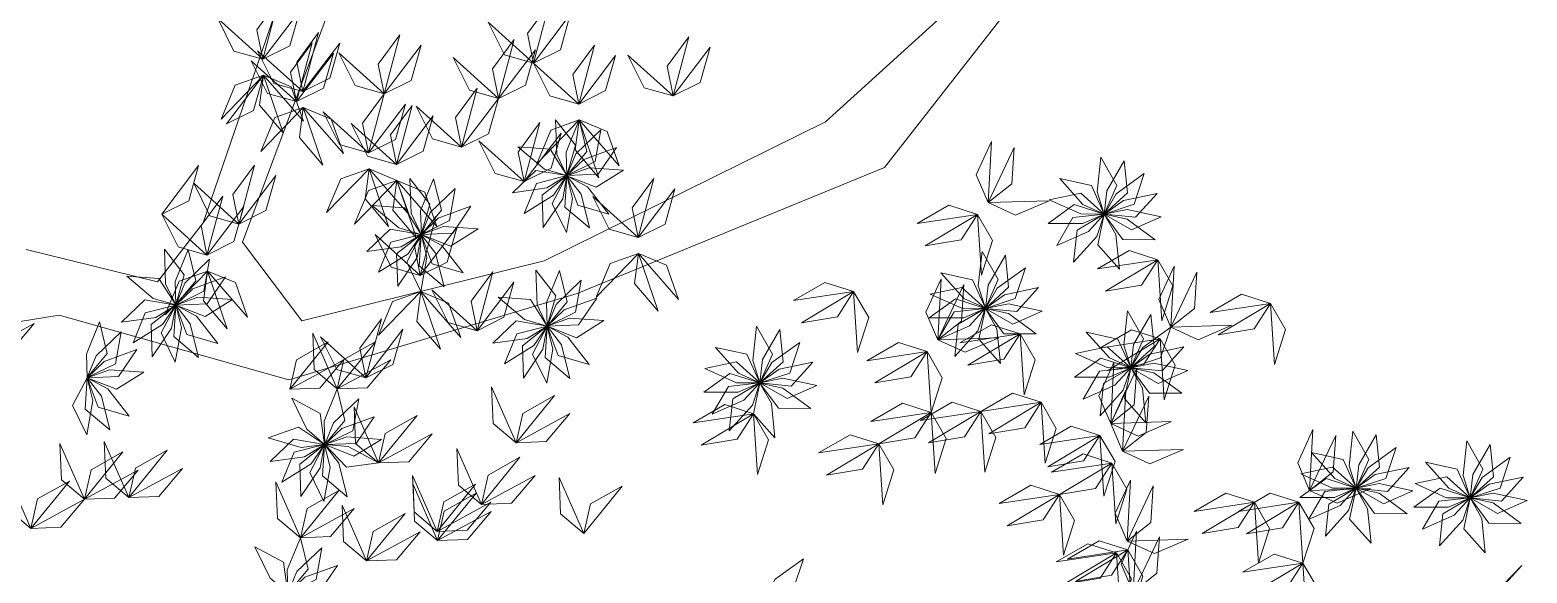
# Model space of a CAD drawing. Header units: inches. Extents: x -422522 to 22891, y -2973 to 414515.
# Drawn here: x 12233.2 to 12380.5, y 11601.2 to 11654.6 of the extents above; entities that cross this region are included whole.
import ezdxf

# ---------------------------------------------------------------- set-up
doc = ezdxf.new("R2010")
doc.units = ezdxf.units.IN
doc.header["$MEASUREMENT"] = 0
doc.layers.add('ARREDAMENTO', color=8, linetype='Continuous', lineweight=13)

msp = doc.modelspace()

# ---------------------------------------------------------------- linework, layer by layer
at = {"layer": 'ARREDAMENTO', "linetype": 'Continuous', "lineweight": 0}
for points in [[(12211.62487, 11622.58114), (12236.11125, 11626.54376), (12258.70274, 11620.18256), (12287.04048, 11628.67343), (12317.29774, 11641.04038), (12343.60512, 11674.67004), (12311.47759, 11645.53154), (12283.80433, 11631.88494), (12259.9701, 11625.99048), (12254.13764, 11633.70552), (12268.81703, 11673.09364), (12282.25369, 11700.22611), (12289.27962, 11717.66222), (12269.40761, 11687.28116), (12261.10199, 11667.261), (12250.26164, 11635.625), (12245.77044, 11629.80472), (12232.86278, 11632.97914)], [(12375.26582, 11488.44887), (12335.20157, 11511.50744), (12320.32512, 11523.70129), (12328.64305, 11540.49757), (12340.82466, 11558.59825), (12359.45394, 11576.72365), (12372.92755, 11594.18449), (12379.99043, 11601.94899), (12356.86995, 11578.00331), (12334.37699, 11558.57352), (12318.34402, 11535.94459), (12313.21297, 11528.83228), (12288.06212, 11530.02539), (12269.98647, 11535.75912), (12244.17114, 11542.10795), (12208.70894, 11541.97195)]]:
    msp.add_lwpolyline(points, dxfattribs=at)
at = {"layer": 'ARREDAMENTO', "lineweight": 0}
for points in [[(12256.1418, 11651.69272), (12255.55686, 11654.59888), (12257.68426, 11657.48887), (12256.1418, 11651.69272)], [(12256.1418, 11651.69272), (12258.79561, 11653.01377), (12259.7726, 11656.46679), (12256.1418, 11651.69272)], [(12282.75189, 11651.31365), (12282.16696, 11654.21981), (12284.29436, 11657.1098), (12282.75189, 11651.31365)], [(12282.75189, 11651.31365), (12285.40571, 11652.6347), (12286.3827, 11656.08773), (12282.75189, 11651.31365)], [(12256.1418, 11651.69272), (12253.28924, 11652.49946), (12251.68969, 11655.71184), (12256.1418, 11651.69272)], [(12282.75189, 11651.31365), (12279.89934, 11652.1204), (12278.29979, 11655.33277), (12282.75189, 11651.31365)], [(12259.45035, 11647.52624), (12258.86541, 11650.4324), (12260.99282, 11653.32239), (12259.45035, 11647.52624)], [(12260.06117, 11648.51492), (12259.47623, 11651.42107), (12261.60363, 11654.31107), (12260.06117, 11648.51492)], [(12260.06117, 11648.51492), (12262.71498, 11649.83597), (12263.69198, 11653.28899), (12260.06117, 11648.51492)], [(12268.0744, 11648.29103), (12267.48946, 11651.19719), (12269.61686, 11654.08718), (12268.0744, 11648.29103)], [(12268.0744, 11648.29103), (12270.72821, 11649.61208), (12271.70521, 11653.06511), (12268.0744, 11648.29103)], [(12279.31444, 11647.83242), (12278.7295, 11650.73857), (12280.8569, 11653.62857), (12279.31444, 11647.83242)], [(12287.204, 11647.29454), (12286.61906, 11650.20069), (12288.74646, 11653.09069), (12287.204, 11647.29454)], [(12296.50039, 11648.09255), (12295.91545, 11650.99871), (12298.04285, 11653.8887), (12296.50039, 11648.09255)], [(12259.45035, 11647.52624), (12256.5978, 11648.33299), (12254.99825, 11651.54536), (12259.45035, 11647.52624)], [(12260.06117, 11648.51492), (12257.20861, 11649.32166), (12255.60906, 11652.53403), (12260.06117, 11648.51492)], [(12259.45035, 11647.52624), (12262.10417, 11648.84729), (12263.08116, 11652.30032), (12259.45035, 11647.52624)], [(12268.0744, 11648.29103), (12265.22184, 11649.09778), (12263.62229, 11652.31015), (12268.0744, 11648.29103)], [(12279.31444, 11647.83242), (12276.46188, 11648.63916), (12274.86233, 11651.85153), (12279.31444, 11647.83242)], [(12279.31444, 11647.83242), (12281.96825, 11649.15347), (12282.94525, 11652.60649), (12279.31444, 11647.83242)], [(12287.204, 11647.29454), (12289.85781, 11648.61559), (12290.83481, 11652.06861), (12287.204, 11647.29454)], [(12296.50039, 11648.09255), (12293.64783, 11648.8993), (12292.04828, 11652.11167), (12296.50039, 11648.09255)], [(12296.50039, 11648.09255), (12299.1542, 11649.4136), (12300.1312, 11652.86662), (12296.50039, 11648.09255)], [(12256.19416, 11650.12573), (12253.40182, 11649.13036), (12252.02029, 11645.81837), (12256.19416, 11650.12573)], [(12252.56335, 11645.35166), (12255.21716, 11646.67271), (12256.19416, 11650.12573), (12252.56335, 11645.35166)], [(12256.19416, 11650.12573), (12255.80453, 11647.18701), (12258.12011, 11644.44548), (12256.19416, 11650.12573)], [(12256.19416, 11650.12573), (12258.93024, 11648.98479), (12260.13557, 11645.60469), (12256.19416, 11650.12573)], [(12287.204, 11647.29454), (12284.35144, 11648.10128), (12282.75189, 11651.31365), (12287.204, 11647.29454)], [(12275.68363, 11643.05834), (12275.09869, 11645.9645), (12277.22609, 11648.85449), (12275.68363, 11643.05834)], [(12266.53193, 11642.49488), (12265.947, 11645.40104), (12268.0744, 11648.29103), (12266.53193, 11642.49488)], [(12266.53193, 11642.49488), (12269.18575, 11643.81593), (12270.16274, 11647.26896), (12266.53193, 11642.49488)], [(12269.26802, 11641.35394), (12268.68308, 11644.2601), (12270.81048, 11647.15009), (12269.26802, 11641.35394)], [(12275.68363, 11643.05834), (12278.33744, 11644.37939), (12279.31444, 11647.83242), (12275.68363, 11643.05834)], [(12260.11353, 11646.94793), (12257.32119, 11645.95255), (12255.93966, 11642.64057), (12260.11353, 11646.94793)], [(12260.11353, 11646.94793), (12259.7239, 11644.0092), (12262.03949, 11641.26768), (12260.11353, 11646.94793)], [(12260.11353, 11646.94793), (12262.84961, 11645.80699), (12264.05494, 11642.42689), (12260.11353, 11646.94793)], [(12266.53193, 11642.49488), (12263.67938, 11643.30163), (12262.07983, 11646.514), (12266.53193, 11642.49488)], [(12269.26802, 11641.35394), (12271.92183, 11642.67499), (12272.89883, 11646.12801), (12269.26802, 11641.35394)], [(12275.68363, 11643.05834), (12272.83107, 11643.86509), (12271.23152, 11647.07746), (12275.68363, 11643.05834)], [(12287.25636, 11645.72755), (12284.46403, 11644.73218), (12283.08249, 11641.42019), (12287.25636, 11645.72755)], [(12284.92579, 11645.74652), (12285.04492, 11642.34017), (12286.04886, 11640.26345), (12286.87855, 11643.23424), (12284.92579, 11645.74652)], [(12287.25636, 11645.72755), (12285.9797, 11642.56724), (12286.05217, 11640.26172), (12288.01845, 11642.63821), (12287.25636, 11645.72755)], [(12287.25636, 11645.72755), (12286.86673, 11642.78883), (12289.18232, 11640.0473), (12287.25636, 11645.72755)], [(12287.25636, 11645.72755), (12289.99245, 11644.58661), (12291.19777, 11641.20651), (12287.25636, 11645.72755)], [(12269.26802, 11641.35394), (12266.41546, 11642.16068), (12264.81591, 11645.37306), (12269.26802, 11641.35394)], [(12281.84916, 11639.66858), (12281.26422, 11642.57474), (12283.39162, 11645.46473), (12281.84916, 11639.66858)], [(12281.84916, 11639.66858), (12284.50297, 11640.98963), (12285.47997, 11644.44266), (12281.84916, 11639.66858)], [(12289.37772, 11644.76229), (12286.92602, 11642.39447), (12286.05449, 11640.2588), (12288.81738, 11641.63007), (12289.37772, 11644.76229)], [(12281.84916, 11639.66858), (12278.9966, 11640.47533), (12277.39705, 11643.6877), (12281.84916, 11639.66858)], [(12281.21545, 11643.09667), (12283.82657, 11640.90591), (12286.04164, 11640.26239), (12284.38908, 11642.86681), (12281.21545, 11643.09667)], [(12290.92308, 11643.01765), (12287.72026, 11641.85173), (12286.05542, 11640.25518), (12289.13719, 11640.38413), (12290.92308, 11643.01765)], [(12327.48454, 11637.6055), (12326.31622, 11640.33), (12327.80594, 11643.59476), (12327.48454, 11637.6055)], [(12327.48454, 11637.6055), (12329.81115, 11639.44256), (12330.05946, 11643.02254), (12327.48454, 11637.6055)], [(12246.1881, 11636.46297), (12248.84192, 11637.78402), (12249.81891, 11641.23704), (12246.1881, 11636.46297)], [(12253.78252, 11635.49141), (12253.19758, 11638.39757), (12255.32498, 11641.28756), (12253.78252, 11635.49141)], [(12338.57902, 11642.06434), (12338.21385, 11638.67552), (12338.91311, 11636.47742), (12340.15573, 11639.30051), (12338.57902, 11642.06434)], [(12340.88334, 11641.71503), (12339.17138, 11638.76772), (12338.91614, 11636.47524), (12341.19959, 11638.54884), (12340.88334, 11641.71503)], [(12253.78252, 11635.49141), (12256.43634, 11636.81247), (12257.41333, 11640.26549), (12253.78252, 11635.49141)], [(12266.5843, 11640.9279), (12263.79196, 11639.93252), (12262.41042, 11636.62054), (12266.5843, 11640.9279)], [(12269.32038, 11639.78695), (12266.52804, 11638.79158), (12265.14651, 11635.47959), (12269.32038, 11639.78695)], [(12266.5843, 11640.9279), (12266.19467, 11637.98917), (12268.51025, 11635.24764), (12266.5843, 11640.9279)], [(12266.5843, 11640.9279), (12269.32038, 11639.78695), (12270.52571, 11636.40685), (12266.5843, 11640.9279)], [(12269.32038, 11639.78695), (12268.93075, 11636.84823), (12271.24634, 11634.1067), (12269.32038, 11639.78695)], [(12269.32038, 11639.78695), (12272.05646, 11638.64601), (12273.26179, 11635.26591), (12269.32038, 11639.78695)], [(12270.60158, 11639.96913), (12270.72071, 11636.56277), (12271.72465, 11634.48606), (12272.55433, 11637.45685), (12270.60158, 11639.96913)], [(12272.93215, 11639.95015), (12271.65549, 11636.78984), (12271.72796, 11634.48433), (12273.69424, 11636.86082), (12272.93215, 11639.95015)], [(12280.70196, 11638.56625), (12284.0772, 11639.04079), (12286.0376, 11640.25631), (12282.99636, 11640.77091), (12280.70196, 11638.56625)], [(12281.85081, 11636.53844), (12284.74124, 11638.34478), (12286.03776, 11640.25258), (12283.05014, 11639.48571), (12281.85081, 11636.53844)], [(12283.72513, 11635.15321), (12285.63095, 11637.97903), (12286.03942, 11640.24923), (12283.622, 11638.33349), (12283.72513, 11635.15321)], [(12286.00082, 11634.6501), (12286.59252, 11638.00679), (12286.04229, 11640.24686), (12284.61308, 11637.51348), (12286.00082, 11634.6501)], [(12288.28441, 11635.1161), (12287.45966, 11638.42325), (12286.04589, 11640.24585), (12285.852, 11637.16748), (12288.28441, 11635.1161)], [(12290.18103, 11636.47062), (12288.08244, 11639.1564), (12286.04958, 11640.2464), (12287.12454, 11637.3553), (12290.18103, 11636.47062)], [(12291.62522, 11640.79528), (12288.22507, 11641.03287), (12286.05479, 11640.2515), (12288.92258, 11639.11584), (12291.62522, 11640.79528)], [(12293.04537, 11634.17283), (12292.46043, 11637.07899), (12294.58783, 11639.96898), (12293.04537, 11634.17283)], [(12334.53037, 11639.96749), (12336.8044, 11637.42855), (12338.90581, 11636.47739), (12337.63932, 11639.28985), (12334.53037, 11639.96749)], [(12342.84636, 11640.45867), (12340.08363, 11638.46249), (12338.91802, 11636.47201), (12341.84746, 11637.43758), (12342.84636, 11640.45867)], [(12253.78252, 11635.49141), (12250.92997, 11636.29816), (12249.33041, 11639.51053), (12253.78252, 11635.49141)], [(12275.05351, 11638.9849), (12272.60181, 11636.61707), (12271.73028, 11634.4814), (12274.49317, 11635.85268), (12275.05351, 11638.9849)], [(12293.04537, 11634.17283), (12295.69918, 11635.49388), (12296.67618, 11638.9469), (12293.04537, 11634.17283)], [(12333.48608, 11637.88389), (12336.59619, 11636.48939), (12338.9028, 11636.47518), (12336.60187, 11638.52937), (12333.48608, 11637.88389)], [(12344.12867, 11638.5125), (12340.79287, 11637.81259), (12338.91843, 11636.4683), (12341.98734, 11636.15888), (12344.12867, 11638.5125)], [(12250.64021, 11632.44385), (12250.05527, 11635.35001), (12252.18267, 11638.24), (12250.64021, 11632.44385)], [(12250.64021, 11632.44385), (12253.29402, 11633.7649), (12254.27102, 11637.21793), (12250.64021, 11632.44385)], [(12266.89123, 11637.31928), (12269.50236, 11635.12851), (12271.71743, 11634.48499), (12270.06487, 11637.08941), (12266.89123, 11637.31928)], [(12276.59887, 11637.24025), (12273.39605, 11636.07433), (12271.7312, 11634.47779), (12274.81298, 11634.60674), (12276.59887, 11637.24025)], [(12293.04537, 11634.17283), (12290.19281, 11634.97958), (12288.59326, 11638.19195), (12293.04537, 11634.17283)], [(12326.43058, 11636.44474), (12323.6063, 11637.34552), (12320.50002, 11635.5486), (12326.43058, 11636.44474)], [(12327.48454, 11637.6055), (12330.18134, 11636.37457), (12333.47963, 11637.78849), (12327.48454, 11637.6055)], [(12333.37955, 11635.55569), (12336.78798, 11635.54674), (12338.90095, 11636.47194), (12335.96343, 11637.41266), (12333.37955, 11635.55569)], [(12344.50853, 11636.21302), (12341.17645, 11636.93042), (12338.91729, 11636.46475), (12341.59503, 11634.93384), (12344.50853, 11636.21302)], [(12250.64021, 11632.44385), (12247.78765, 11633.2506), (12246.1881, 11636.46297), (12250.64021, 11632.44385)], [(12271.62425, 11630.4397), (12271.03931, 11633.34585), (12273.16671, 11636.23585), (12271.62425, 11630.4397)], [(12326.43058, 11636.44474), (12324.82588, 11633.95218), (12321.2864, 11633.36058), (12326.43058, 11636.44474)], [(12326.43058, 11636.44474), (12327.91526, 11633.87888), (12326.82522, 11630.45986), (12326.43058, 11636.44474)], [(12334.2292, 11633.38543), (12337.34659, 11634.76359), (12338.90058, 11636.46823), (12335.83439, 11636.13282), (12334.2292, 11633.38543)], [(12335.88812, 11631.74839), (12338.17545, 11634.27536), (12338.90174, 11636.46468), (12336.23707, 11634.91115), (12335.88812, 11631.74839)], [(12340.39605, 11631.06504), (12340.04866, 11634.45573), (12338.90767, 11636.46042), (12338.27916, 11633.44066), (12340.39605, 11631.06504)], [(12343.92027, 11633.95783), (12341.16805, 11635.96849), (12338.9148, 11636.46196), (12340.73836, 11633.97428), (12343.92027, 11633.95783)], [(12266.37775, 11632.78886), (12269.75299, 11633.2634), (12271.71339, 11634.47891), (12268.67215, 11634.99351), (12266.37775, 11632.78886)], [(12271.62425, 11630.4397), (12268.77169, 11631.24644), (12267.17214, 11634.45881), (12271.62425, 11630.4397)], [(12267.5266, 11630.76104), (12270.41702, 11632.56739), (12271.71354, 11634.47518), (12268.72592, 11633.70831), (12267.5266, 11630.76104)], [(12269.40092, 11629.37582), (12271.30674, 11632.20164), (12271.7152, 11634.47184), (12269.29779, 11632.55609), (12269.40092, 11629.37582)], [(12271.67661, 11628.87271), (12272.2683, 11632.22939), (12271.71808, 11634.46946), (12270.28886, 11631.73609), (12271.67661, 11628.87271)], [(12273.96019, 11629.3387), (12273.13545, 11632.64585), (12271.72167, 11634.46846), (12271.52778, 11631.39008), (12273.96019, 11629.3387)], [(12271.62425, 11630.4397), (12274.27806, 11631.76075), (12275.25506, 11635.21377), (12271.62425, 11630.4397)], [(12275.85681, 11630.69323), (12273.75823, 11633.379), (12271.72536, 11634.469), (12272.80032, 11631.57791), (12275.85681, 11630.69323)], [(12277.30101, 11635.01789), (12273.90086, 11635.25547), (12271.73058, 11634.47411), (12274.59837, 11633.33844), (12277.30101, 11635.01789)], [(12246.44898, 11633.02566), (12246.56811, 11629.61931), (12247.57205, 11627.54259), (12248.40173, 11630.51339), (12246.44898, 11633.02566)], [(12248.77954, 11633.00669), (12247.50289, 11629.84638), (12247.57535, 11627.54087), (12249.54164, 11629.91736), (12248.77954, 11633.00669)], [(12293.09773, 11632.60584), (12290.30539, 11631.61047), (12288.92386, 11628.29848), (12293.09773, 11632.60584)], [(12293.09773, 11632.60584), (12292.7081, 11629.66712), (12295.02368, 11626.92559), (12293.09773, 11632.60584)], [(12293.09773, 11632.60584), (12295.83381, 11631.4649), (12297.03914, 11628.0848), (12293.09773, 11632.60584)], [(12326.88508, 11632.80088), (12326.51991, 11629.41206), (12327.21917, 11627.21396), (12328.46179, 11630.03705), (12326.88508, 11632.80088)], [(12329.1894, 11632.45157), (12327.47744, 11629.50426), (12327.2222, 11627.21178), (12329.50565, 11629.28538), (12329.1894, 11632.45157)], [(12344.1794, 11631.98345), (12341.35512, 11632.88422), (12338.24884, 11631.08731), (12344.1794, 11631.98345)], [(12250.90091, 11632.04143), (12248.44921, 11629.67361), (12247.57767, 11627.53794), (12250.34057, 11628.90921), (12250.90091, 11632.04143)], [(12282.9884, 11630.95441), (12283.10753, 11627.54806), (12284.11147, 11625.47134), (12284.94115, 11628.44213), (12282.9884, 11630.95441)], [(12285.31896, 11630.93544), (12284.04231, 11627.77513), (12284.11477, 11625.46962), (12286.08106, 11627.84611), (12285.31896, 11630.93544)], [(12331.15242, 11631.19521), (12328.38969, 11629.19903), (12327.22408, 11627.20855), (12330.15352, 11628.17412), (12331.15242, 11631.19521)], [(12344.1794, 11631.98345), (12342.5747, 11629.49089), (12339.03522, 11628.89929), (12344.1794, 11631.98345)], [(12344.1794, 11631.98345), (12345.66408, 11629.41759), (12344.57404, 11625.99857), (12344.1794, 11631.98345)], [(12345.45415, 11625.36239), (12344.28583, 11628.0869), (12345.77555, 11631.35165), (12345.45415, 11625.36239)], [(12242.73863, 11630.37582), (12245.34976, 11628.18505), (12247.56482, 11627.54153), (12245.91226, 11630.14595), (12242.73863, 11630.37582)], [(12250.69257, 11630.87687), (12247.90023, 11629.88149), (12246.5187, 11626.56951), (12250.69257, 11630.87687)], [(12252.44626, 11630.29679), (12249.24344, 11629.13087), (12247.5786, 11627.53433), (12250.66038, 11627.66328), (12252.44626, 11630.29679)], [(12250.69257, 11630.87687), (12250.30294, 11627.93814), (12252.61853, 11625.19662), (12250.69257, 11630.87687)], [(12250.69257, 11630.87687), (12253.42865, 11629.73592), (12254.63398, 11626.35582), (12250.69257, 11630.87687)], [(12277.20333, 11625.01022), (12276.61839, 11627.91638), (12278.74579, 11630.80637), (12277.20333, 11625.01022)], [(12277.20333, 11625.01022), (12279.85714, 11626.33127), (12280.83413, 11629.78429), (12277.20333, 11625.01022)], [(12287.44033, 11629.97018), (12284.98863, 11627.60236), (12284.11709, 11625.46669), (12286.87999, 11626.83796), (12287.44033, 11629.97018)], [(12314.25546, 11628.86435), (12311.43119, 11629.76513), (12308.3249, 11627.96821), (12314.25546, 11628.86435)], [(12322.53526, 11624.12197), (12321.36694, 11626.84648), (12322.85666, 11630.11123), (12322.53526, 11624.12197)], [(12322.53526, 11624.12197), (12324.86187, 11625.95904), (12325.11019, 11629.53901), (12322.53526, 11624.12197)], [(12322.83642, 11630.70403), (12325.11046, 11628.16509), (12327.21187, 11627.21393), (12325.94538, 11630.02639), (12322.83642, 11630.70403)], [(12345.45415, 11625.36239), (12347.78076, 11627.19946), (12348.02908, 11630.77943), (12345.45415, 11625.36239)], [(12242.22514, 11625.84539), (12245.60038, 11626.31993), (12247.56078, 11627.53545), (12244.51954, 11628.05005), (12242.22514, 11625.84539)], [(12253.1484, 11628.07443), (12249.74826, 11628.31201), (12247.57798, 11627.53065), (12250.44577, 11626.39498), (12253.1484, 11628.07443)], [(12271.67661, 11628.87271), (12268.88428, 11627.87733), (12267.50274, 11624.56535), (12271.67661, 11628.87271)], [(12271.67661, 11628.87271), (12271.28698, 11625.93398), (12273.60257, 11623.19246), (12271.67661, 11628.87271)], [(12271.67661, 11628.87271), (12274.4127, 11627.73177), (12275.61802, 11624.35167), (12271.67661, 11628.87271)], [(12277.20333, 11625.01022), (12274.35077, 11625.81696), (12272.75122, 11629.02933), (12277.20333, 11625.01022)], [(12279.27805, 11628.30457), (12281.88918, 11626.1138), (12284.10424, 11625.47028), (12282.45168, 11628.0747), (12279.27805, 11628.30457)], [(12288.98568, 11628.22554), (12285.78286, 11627.05962), (12284.11802, 11625.46308), (12287.1998, 11625.59203), (12288.98568, 11628.22554)], [(12314.25546, 11628.86435), (12312.65076, 11626.37179), (12309.11129, 11625.78019), (12314.25546, 11628.86435)], [(12314.25546, 11628.86435), (12315.74014, 11626.29849), (12314.65011, 11622.87947), (12314.25546, 11628.86435)], [(12321.68561, 11626.29223), (12325.09403, 11626.28328), (12327.20701, 11627.20848), (12324.26949, 11628.1492), (12321.68561, 11626.29223)], [(12321.79214, 11628.62043), (12324.90225, 11627.22593), (12327.20886, 11627.21172), (12324.90793, 11629.26591), (12321.79214, 11628.62043)], [(12332.43472, 11629.24904), (12329.09892, 11628.54914), (12327.22448, 11627.20484), (12330.2934, 11626.89542), (12332.43472, 11629.24904)], [(12355.25023, 11627.69091), (12352.42596, 11628.59168), (12349.31967, 11626.79477), (12355.25023, 11627.69091)], [(12243.374, 11623.81758), (12246.26442, 11625.62392), (12247.56094, 11627.53172), (12244.57332, 11626.76485), (12243.374, 11623.81758)], [(12245.24831, 11622.43236), (12247.15414, 11625.25818), (12247.5626, 11627.52838), (12245.14519, 11625.61263), (12245.24831, 11622.43236)], [(12247.52401, 11621.92925), (12248.1157, 11625.28593), (12247.56547, 11627.526), (12246.13626, 11624.79263), (12247.52401, 11621.92925)], [(12249.80759, 11622.39524), (12248.98284, 11625.70239), (12247.56907, 11627.52499), (12247.37518, 11624.44662), (12249.80759, 11622.39524)], [(12251.70421, 11623.74977), (12249.60563, 11626.43554), (12247.57276, 11627.52554), (12248.64772, 11624.63444), (12251.70421, 11623.74977)], [(12322.53526, 11624.12197), (12325.65265, 11625.50013), (12327.20663, 11627.20477), (12324.14045, 11626.86936), (12322.53526, 11624.12197)], [(12324.19418, 11622.48493), (12326.4815, 11625.0119), (12327.2078, 11627.20122), (12324.54313, 11625.64769), (12324.19418, 11622.48493)], [(12328.7021, 11621.80158), (12328.35472, 11625.19227), (12327.21373, 11627.19696), (12326.58521, 11624.1772), (12328.7021, 11621.80158)], [(12332.22633, 11624.69438), (12329.47411, 11626.70503), (12327.22086, 11627.1985), (12329.04442, 11624.71082), (12332.22633, 11624.69438)], [(12332.81459, 11626.94956), (12329.48251, 11627.66696), (12327.22335, 11627.20129), (12329.90109, 11625.67038), (12332.81459, 11626.94956)], [(12341.18681, 11626.96806), (12340.82164, 11623.57924), (12341.5209, 11621.38114), (12342.76353, 11624.20423), (12341.18681, 11626.96806)], [(12343.49113, 11626.61875), (12341.77917, 11623.67144), (12341.52393, 11621.37896), (12343.80738, 11623.45256), (12343.49113, 11626.61875)], [(12355.25023, 11627.69091), (12353.64553, 11625.19835), (12350.10606, 11624.60675), (12355.25023, 11627.69091)], [(12355.25023, 11627.69091), (12356.73491, 11625.12505), (12355.64487, 11621.70603), (12355.25023, 11627.69091)], [(12228.37051, 11622.87593), (12231.33277, 11622.98968), (12233.64248, 11625.73616), (12228.37051, 11622.87593)], [(12240.06788, 11625.86954), (12238.79122, 11622.70922), (12238.86369, 11620.40371), (12240.82997, 11622.7802), (12240.06788, 11625.86954)], [(12266.27014, 11620.37829), (12265.68521, 11623.28445), (12267.81261, 11626.17444), (12266.27014, 11620.37829)], [(12266.27014, 11620.37829), (12268.92396, 11621.69934), (12269.90095, 11625.15236), (12266.27014, 11620.37829)], [(12278.76456, 11623.77414), (12282.1398, 11624.24868), (12284.1002, 11625.4642), (12281.05896, 11625.9788), (12278.76456, 11623.77414)], [(12279.91342, 11621.74633), (12282.80384, 11623.55267), (12284.10036, 11625.46047), (12281.11274, 11624.6936), (12279.91342, 11621.74633)], [(12281.78773, 11620.36111), (12283.69356, 11623.18693), (12284.10202, 11625.45713), (12281.68461, 11623.54138), (12281.78773, 11620.36111)], [(12284.06343, 11619.858), (12284.65512, 11623.21468), (12284.10489, 11625.45475), (12282.67568, 11622.72138), (12284.06343, 11619.858)], [(12286.34701, 11620.32399), (12285.52226, 11623.63114), (12284.10849, 11625.45374), (12283.9146, 11622.37537), (12286.34701, 11620.32399)], [(12288.24363, 11621.67852), (12286.14505, 11624.36429), (12284.11218, 11625.45429), (12285.18714, 11622.56319), (12288.24363, 11621.67852)], [(12289.68782, 11626.00318), (12286.28768, 11626.24076), (12284.1174, 11625.4594), (12286.98519, 11624.32373), (12289.68782, 11626.00318)], [(12304.70054, 11625.47476), (12304.33537, 11622.08594), (12305.03464, 11619.88783), (12306.27726, 11622.71093), (12304.70054, 11625.47476)], [(12307.00486, 11625.12545), (12305.29291, 11622.17814), (12305.03767, 11619.88565), (12307.32111, 11621.95926), (12307.00486, 11625.12545)], [(12330.63537, 11624.7026), (12327.8111, 11625.60337), (12324.70482, 11623.80645), (12330.63537, 11624.7026)], [(12344.40019, 11624.20164), (12341.57592, 11625.10241), (12338.46963, 11623.3055), (12344.40019, 11624.20164)], [(12345.45415, 11625.36239), (12342.69142, 11623.36621), (12341.52581, 11621.37573), (12344.45526, 11622.3413), (12345.45415, 11625.36239)], [(12345.45415, 11625.36239), (12348.15095, 11624.13146), (12351.44924, 11625.54539), (12345.45415, 11625.36239)], [(12242.18924, 11624.90428), (12239.73754, 11622.53645), (12238.866, 11620.40079), (12241.6289, 11621.77206), (12242.18924, 11624.90428)], [(12258.77457, 11619.26256), (12259.4356, 11622.15236), (12262.56271, 11623.91278), (12258.77457, 11619.26256)], [(12263.44602, 11619.28877), (12261.177, 11621.19651), (12261.03889, 11624.78243), (12263.44602, 11619.28877)], [(12266.27014, 11620.37829), (12263.41759, 11621.18503), (12261.81804, 11624.39741), (12266.27014, 11620.37829)], [(12263.44602, 11619.28877), (12264.10705, 11622.17858), (12267.23416, 11623.939), (12263.44602, 11619.28877)], [(12308.96789, 11623.86909), (12306.20516, 11621.8729), (12305.03955, 11619.88243), (12307.96899, 11620.848), (12308.96789, 11623.86909)], [(12321.4813, 11622.96122), (12318.65702, 11623.86199), (12315.55074, 11622.06508), (12321.4813, 11622.96122)], [(12322.53526, 11624.12197), (12325.23206, 11622.89104), (12328.53035, 11624.30497), (12322.53526, 11624.12197)], [(12330.63537, 11624.7026), (12329.03068, 11622.21003), (12325.4912, 11621.61844), (12330.63537, 11624.7026)], [(12330.63537, 11624.7026), (12332.12005, 11622.13674), (12331.03002, 11618.71771), (12330.63537, 11624.7026)], [(12337.13816, 11624.87121), (12339.41219, 11622.33227), (12341.5136, 11621.38111), (12340.24711, 11624.19357), (12337.13816, 11624.87121)], [(12344.40019, 11624.20164), (12342.79549, 11621.70908), (12339.25602, 11621.11748), (12344.40019, 11624.20164)], [(12344.40019, 11624.20164), (12345.88487, 11621.63578), (12344.79484, 11618.21676), (12344.40019, 11624.20164)], [(12243.73459, 11623.15963), (12240.53177, 11621.99371), (12238.86693, 11620.39717), (12241.94871, 11620.52612), (12243.73459, 11623.15963)], [(12258.77457, 11619.26256), (12261.73683, 11619.37631), (12264.04653, 11622.12279), (12258.77457, 11619.26256)], [(12263.44602, 11619.28877), (12266.40828, 11619.40253), (12268.71799, 11622.14901), (12263.44602, 11619.28877)], [(12300.65189, 11623.3779), (12302.92593, 11620.83897), (12305.02734, 11619.8878), (12303.76084, 11622.70027), (12300.65189, 11623.3779)], [(12321.4813, 11622.96122), (12319.8766, 11620.46866), (12316.33712, 11619.87706), (12321.4813, 11622.96122)], [(12321.4813, 11622.96122), (12322.96598, 11620.39536), (12321.87594, 11616.97634), (12321.4813, 11622.96122)], [(12335.98734, 11620.4594), (12339.39577, 11620.45046), (12341.50874, 11621.37566), (12338.57122, 11622.31638), (12335.98734, 11620.4594)], [(12336.09387, 11622.78761), (12339.20398, 11621.39311), (12341.51059, 11621.3789), (12339.20966, 11623.43309), (12336.09387, 11622.78761)], [(12346.73646, 11623.41622), (12343.40066, 11622.71631), (12341.52622, 11621.37202), (12344.59513, 11621.0626), (12346.73646, 11623.41622)], [(12244.43673, 11620.93727), (12241.03659, 11621.17485), (12238.86631, 11620.39349), (12241.7341, 11619.25782), (12244.43673, 11620.93727)], [(12299.50108, 11618.9661), (12302.9095, 11618.95716), (12305.02247, 11619.88235), (12302.08496, 11620.82307), (12299.50108, 11618.9661)], [(12299.60761, 11621.29431), (12302.71772, 11619.89981), (12305.02433, 11619.88559), (12302.7234, 11621.93978), (12299.60761, 11621.29431)], [(12310.25019, 11621.92291), (12306.91439, 11621.22301), (12305.03995, 11619.87872), (12308.10886, 11619.5693), (12310.25019, 11621.92291)], [(12336.83699, 11618.28915), (12339.95438, 11619.66731), (12341.50837, 11621.37195), (12338.44218, 11621.03654), (12336.83699, 11618.28915)], [(12339.54204, 11615.89036), (12338.37372, 11618.61486), (12339.86344, 11621.87962), (12339.54204, 11615.89036)], [(12338.49591, 11616.65211), (12340.78324, 11619.17908), (12341.50953, 11621.3684), (12338.84486, 11619.81487), (12338.49591, 11616.65211)], [(12339.54204, 11615.89036), (12341.86865, 11617.72742), (12342.11697, 11621.3074), (12339.54204, 11615.89036)], [(12343.00384, 11615.96876), (12342.65646, 11619.35945), (12341.51546, 11621.36414), (12340.88695, 11618.34438), (12343.00384, 11615.96876)], [(12346.52806, 11618.86155), (12343.77584, 11620.87221), (12341.52259, 11621.36568), (12343.34615, 11618.87799), (12346.52806, 11618.86155)], [(12347.11632, 11621.11674), (12343.78424, 11621.83414), (12341.52508, 11621.36847), (12344.20282, 11619.83756), (12347.11632, 11621.11674)], [(12238.81234, 11614.79209), (12239.40403, 11618.14878), (12238.85381, 11620.38884), (12237.42459, 11617.65547), (12238.81234, 11614.79209)], [(12241.09592, 11615.25809), (12240.27117, 11618.56523), (12238.8574, 11620.38784), (12238.66351, 11617.30947), (12241.09592, 11615.25809)], [(12242.99254, 11616.61261), (12240.89396, 11619.29838), (12238.86109, 11620.38838), (12239.93605, 11617.49729), (12242.99254, 11616.61261)], [(12263.44602, 11619.28877), (12262.15478, 11616.13439), (12262.2166, 11613.82857), (12264.19384, 11616.19595), (12263.44602, 11619.28877)], [(12281.05033, 11614.00138), (12278.78131, 11615.90912), (12278.6432, 11619.49504), (12281.05033, 11614.00138)], [(12300.35073, 11616.79585), (12303.46812, 11618.17401), (12305.0221, 11619.87864), (12301.95592, 11619.54324), (12300.35073, 11616.79585)], [(12302.00964, 11615.15881), (12304.29697, 11617.68577), (12305.02327, 11619.8751), (12302.35859, 11618.32156), (12302.00964, 11615.15881)], [(12306.51757, 11614.47546), (12306.17019, 11617.86614), (12305.02919, 11619.87083), (12304.40068, 11616.85107), (12306.51757, 11614.47546)], [(12310.04179, 11617.36825), (12307.28958, 11619.37891), (12305.03633, 11619.87238), (12306.85989, 11617.38469), (12310.04179, 11617.36825)], [(12310.63005, 11619.62343), (12307.29797, 11620.34083), (12305.03881, 11619.87516), (12307.71655, 11618.34425), (12310.63005, 11619.62343)], [(12340.71036, 11613.16585), (12339.54204, 11615.89036), (12341.03176, 11619.15511), (12340.71036, 11613.16585)], [(12258.9745, 11618.39779), (12260.45465, 11615.32752), (12262.20958, 11613.83056), (12261.7733, 11616.88403), (12258.9745, 11618.39779)], [(12265.5629, 11618.31373), (12263.10029, 11615.95725), (12262.2189, 11613.82563), (12264.9881, 11615.18413), (12265.5629, 11618.31373)], [(12281.05033, 11614.00138), (12281.71136, 11616.89118), (12284.83846, 11618.6516), (12281.05033, 11614.00138)], [(12304.40068, 11616.85107), (12301.57641, 11617.75185), (12298.47012, 11615.95493), (12304.40068, 11616.85107)], [(12321.87594, 11616.97634), (12319.05167, 11617.87711), (12315.94539, 11616.0802), (12321.87594, 11616.97634)], [(12326.76721, 11617.07958), (12323.94293, 11617.98036), (12320.83665, 11616.18344), (12326.76721, 11617.07958)], [(12332.69776, 11617.97572), (12329.87349, 11618.8765), (12326.76721, 11617.07958), (12332.69776, 11617.97572)], [(12332.69776, 11617.97572), (12331.09307, 11615.48316), (12327.55359, 11614.89157), (12332.69776, 11617.97572)], [(12332.69776, 11617.97572), (12334.18244, 11615.40987), (12333.09241, 11611.99084), (12332.69776, 11617.97572)], [(12340.71036, 11613.16585), (12343.03697, 11615.00291), (12343.28529, 11618.58289), (12340.71036, 11613.16585)], [(12267.10018, 11616.56196), (12263.89201, 11615.41085), (12262.21981, 11613.82201), (12265.30215, 11613.93673), (12267.10018, 11616.56196)], [(12267.51888, 11612.0218), (12265.24986, 11613.92954), (12265.11175, 11617.51546), (12267.51888, 11612.0218)], [(12267.51888, 11612.0218), (12268.17991, 11614.9116), (12271.30702, 11616.67203), (12267.51888, 11612.0218)], [(12281.05033, 11614.00138), (12284.01258, 11614.11513), (12286.32229, 11616.86161), (12281.05033, 11614.00138)], [(12304.40068, 11616.85107), (12302.79598, 11614.35851), (12299.25651, 11613.76691), (12304.40068, 11616.85107)], [(12304.40068, 11616.85107), (12305.88536, 11614.28521), (12304.79533, 11610.86619), (12304.40068, 11616.85107)], [(12321.87594, 11616.97634), (12320.27125, 11614.48378), (12316.73177, 11613.89218), (12321.87594, 11616.97634)], [(12326.76721, 11617.07958), (12325.16251, 11614.58702), (12321.62303, 11613.99542), (12326.76721, 11617.07958)], [(12321.87594, 11616.97634), (12323.36062, 11614.41048), (12322.27059, 11610.99146), (12321.87594, 11616.97634)], [(12326.76721, 11617.07958), (12328.25189, 11614.51372), (12327.16185, 11611.0947), (12326.76721, 11617.07958)], [(12256.64459, 11614.47862), (12259.91666, 11613.52418), (12262.20339, 11613.82668), (12259.6423, 11615.54563), (12256.64459, 11614.47862)], [(12267.51888, 11612.0218), (12270.48114, 11612.13556), (12272.79085, 11614.88203), (12267.51888, 11612.0218)], [(12316.73177, 11613.89218), (12313.9075, 11614.79295), (12310.80122, 11612.99604), (12316.73177, 11613.89218)], [(12338.48808, 11614.7296), (12335.66381, 11615.63038), (12332.55752, 11613.83346), (12338.48808, 11614.7296)], [(12338.48808, 11614.7296), (12336.88338, 11612.23704), (12333.34391, 11611.64545), (12338.48808, 11614.7296)], [(12338.48808, 11614.7296), (12339.97276, 11612.16375), (12338.88272, 11608.74472), (12338.48808, 11614.7296)], [(12339.54204, 11615.89036), (12342.23884, 11614.65943), (12345.53713, 11616.07335), (12339.54204, 11615.89036)], [(12359.11368, 11609.30737), (12357.94536, 11612.03187), (12359.43508, 11615.29663), (12359.11368, 11609.30737)], [(12359.11368, 11609.30737), (12361.44029, 11611.14443), (12361.68861, 11614.72441), (12359.11368, 11609.30737)], [(12363.35246, 11615.12559), (12362.98729, 11611.73678), (12363.68655, 11609.53867), (12364.92917, 11612.36176), (12363.35246, 11615.12559)], [(12365.65678, 11614.77629), (12363.94482, 11611.82898), (12363.68958, 11609.53649), (12365.97303, 11611.61009), (12365.65678, 11614.77629)], [(12238.58217, 11608.44766), (12236.31315, 11610.3554), (12236.17504, 11613.94132), (12238.58217, 11608.44766)], [(12242.9439, 11608.61516), (12240.67488, 11610.5229), (12240.53677, 11614.10882), (12242.9439, 11608.61516)], [(12242.9439, 11608.61516), (12243.60493, 11611.50496), (12246.73204, 11613.26538), (12242.9439, 11608.61516)], [(12256.85862, 11612.15783), (12260.23601, 11612.61677), (12262.202, 11613.82322), (12259.16317, 11614.35186), (12256.85862, 11612.15783)], [(12257.99809, 11610.12472), (12260.89682, 11611.9177), (12262.20214, 11613.81949), (12259.21101, 11613.06643), (12257.99809, 11610.12472)], [(12259.86599, 11608.73086), (12261.78485, 11611.54785), (12262.20379, 11613.81614), (12259.77755, 11611.91158), (12259.86599, 11608.73086)], [(12262.13933, 11608.21725), (12262.74652, 11611.57116), (12262.20665, 11613.81375), (12260.76483, 11611.087), (12262.13933, 11608.21725)], [(12264.42505, 11608.67269), (12263.61558, 11611.98361), (12262.21024, 11613.81272), (12262.00214, 11610.73528), (12264.42505, 11608.67269)], [(12267.51888, 11612.0218), (12264.51675, 11613.63569), (12262.2171, 11613.81524), (12264.36483, 11611.60137), (12267.51888, 11612.0218)], [(12267.79205, 11614.33638), (12264.39304, 11614.58967), (12262.21918, 11613.81834), (12265.08169, 11612.66943), (12267.79205, 11614.33638)], [(12277.6372, 11607.93422), (12275.36819, 11609.84196), (12275.23007, 11613.42787), (12277.6372, 11607.93422)], [(12316.73177, 11613.89218), (12315.12708, 11611.39962), (12311.5876, 11610.80802), (12316.73177, 11613.89218)], [(12316.73177, 11613.89218), (12318.21645, 11611.32632), (12317.12642, 11607.9073), (12316.73177, 11613.89218)], [(12340.71036, 11613.16585), (12343.40716, 11611.93492), (12346.70545, 11613.34885), (12340.71036, 11613.16585)], [(12367.6198, 11613.51993), (12364.85707, 11611.52374), (12363.69146, 11609.53327), (12366.6209, 11610.49884), (12367.6198, 11613.51993)], [(12374.5745, 11614.17796), (12374.20933, 11610.78915), (12374.90859, 11608.59104), (12376.15121, 11611.41413), (12374.5745, 11614.17796)], [(12376.87882, 11613.82866), (12375.16686, 11610.88135), (12374.91162, 11608.58886), (12377.19507, 11610.66246), (12376.87882, 11613.82866)], [(12238.58217, 11608.44766), (12239.2432, 11611.33746), (12242.37031, 11613.09788), (12238.58217, 11608.44766)], [(12277.6372, 11607.93422), (12278.29823, 11610.82402), (12281.42534, 11612.58444), (12277.6372, 11607.93422)], [(12339.6564, 11612.0051), (12336.83213, 11612.90587), (12333.72584, 11611.10896), (12339.6564, 11612.0051)], [(12339.6564, 11612.0051), (12338.0517, 11609.51254), (12334.51223, 11608.92094), (12339.6564, 11612.0051)], [(12339.6564, 11612.0051), (12341.14108, 11609.43924), (12340.05105, 11606.02022), (12339.6564, 11612.0051)], [(12359.30381, 11613.02874), (12361.57784, 11610.48981), (12363.67925, 11609.53864), (12362.41276, 11612.35111), (12359.30381, 11613.02874)], [(12370.52584, 11612.08111), (12372.79988, 11609.54217), (12374.90129, 11608.59101), (12373.6348, 11611.40347), (12370.52584, 11612.08111)], [(12378.84184, 11612.5723), (12376.07911, 11610.57611), (12374.9135, 11608.58563), (12377.84294, 11609.55121), (12378.84184, 11612.5723)], [(12233.3102, 11605.58743), (12231.04119, 11607.49517), (12230.90307, 11611.08109), (12233.3102, 11605.58743)], [(12238.58217, 11608.44766), (12241.54443, 11608.56142), (12243.85414, 11611.30789), (12238.58217, 11608.44766)], [(12242.9439, 11608.61516), (12245.90616, 11608.72891), (12248.21587, 11611.47539), (12242.9439, 11608.61516)], [(12273.27978, 11605.28906), (12271.01077, 11607.1968), (12270.87265, 11610.78272), (12273.27978, 11605.28906)], [(12277.6372, 11607.93422), (12280.59946, 11608.04797), (12282.90917, 11610.79445), (12277.6372, 11607.93422)], [(12287.69641, 11605.09746), (12285.42739, 11607.0052), (12285.28927, 11610.59112), (12287.69641, 11605.09746)], [(12341.15955, 11604.33919), (12339.99123, 11607.0637), (12341.48095, 11610.32846), (12341.15955, 11604.33919)], [(12358.15299, 11608.61694), (12361.56142, 11608.608), (12363.67439, 11609.53319), (12360.73687, 11610.47391), (12358.15299, 11608.61694)], [(12358.25952, 11610.94515), (12361.36963, 11609.55065), (12363.67624, 11609.53643), (12361.37531, 11611.59062), (12358.25952, 11610.94515)], [(12368.90211, 11611.57375), (12365.5663, 11610.87385), (12363.69187, 11609.52956), (12366.76078, 11609.22014), (12368.90211, 11611.57375)], [(12369.48156, 11609.99752), (12372.59167, 11608.60301), (12374.89828, 11608.5888), (12372.59735, 11610.64299), (12369.48156, 11609.99752)], [(12380.12414, 11610.62612), (12376.78834, 11609.92622), (12374.9139, 11608.58192), (12377.98282, 11608.27251), (12380.12414, 11610.62612)], [(12233.3102, 11605.58743), (12233.97123, 11608.47723), (12237.09834, 11610.23765), (12233.3102, 11605.58743)], [(12259.83223, 11604.66209), (12257.56321, 11606.56983), (12257.4251, 11610.15575), (12259.83223, 11604.66209)], [(12259.83223, 11604.66209), (12260.49326, 11607.55189), (12263.62036, 11609.31231), (12259.83223, 11604.66209)], [(12273.31939, 11604.38883), (12271.05037, 11606.29657), (12270.91226, 11609.88249), (12273.31939, 11604.38883)], [(12273.27978, 11605.28906), (12273.94081, 11608.17886), (12277.06792, 11609.93929), (12273.27978, 11605.28906)], [(12273.31939, 11604.38883), (12273.98042, 11607.27864), (12277.10753, 11609.03906), (12273.31939, 11604.38883)], [(12287.69641, 11605.09746), (12288.35743, 11607.98726), (12291.48454, 11609.74769), (12287.69641, 11605.09746)], [(12334.51223, 11608.92094), (12331.68795, 11609.82171), (12328.58167, 11608.0248), (12334.51223, 11608.92094)], [(12334.51223, 11608.92094), (12332.90753, 11606.42838), (12329.36805, 11605.83678), (12334.51223, 11608.92094)], [(12334.51223, 11608.92094), (12335.99691, 11606.35508), (12334.90687, 11602.93606), (12334.51223, 11608.92094)], [(12341.15955, 11604.33919), (12343.48616, 11606.17626), (12343.73448, 11609.75623), (12341.15955, 11604.33919)], [(12353.68231, 11608.14893), (12350.85803, 11609.0497), (12347.75175, 11607.25279), (12353.68231, 11608.14893)], [(12358.05972, 11608.14661), (12355.23545, 11609.04739), (12352.12917, 11607.25047), (12358.05972, 11608.14661)], [(12359.00264, 11606.44669), (12362.12003, 11607.82485), (12363.67401, 11609.52948), (12360.60783, 11609.19408), (12359.00264, 11606.44669)], [(12359.11368, 11609.30737), (12361.81048, 11608.07644), (12365.10877, 11609.49036), (12359.11368, 11609.30737)], [(12360.66156, 11604.80965), (12362.94888, 11607.33661), (12363.67518, 11609.52594), (12361.01051, 11607.9724), (12360.66156, 11604.80965)], [(12365.16949, 11604.1263), (12364.8221, 11607.51698), (12363.68111, 11609.52167), (12363.05259, 11606.50191), (12365.16949, 11604.1263)], [(12368.69371, 11607.01909), (12365.94149, 11609.02975), (12363.68824, 11609.52322), (12365.5118, 11607.03553), (12368.69371, 11607.01909)], [(12369.28197, 11609.27427), (12365.94989, 11609.99167), (12363.69073, 11609.526), (12366.36847, 11607.99509), (12369.28197, 11609.27427)], [(12369.37503, 11607.66931), (12372.78345, 11607.66036), (12374.89643, 11608.58556), (12371.95891, 11609.52628), (12369.37503, 11607.66931)], [(12380.50401, 11608.32664), (12377.17192, 11609.04404), (12374.91277, 11608.57837), (12377.59051, 11607.04746), (12380.50401, 11608.32664)], [(12233.3102, 11605.58743), (12236.27246, 11605.70118), (12238.58217, 11608.44766), (12233.3102, 11605.58743)], [(12259.83223, 11604.66209), (12262.79449, 11604.77584), (12265.10419, 11607.52232), (12259.83223, 11604.66209)], [(12266.33603, 11602.38576), (12264.06701, 11604.29349), (12263.9289, 11607.87941), (12266.33603, 11602.38576)], [(12273.27978, 11605.28906), (12276.24204, 11605.40282), (12278.55175, 11608.14929), (12273.27978, 11605.28906)], [(12353.68231, 11608.14893), (12352.07761, 11605.65637), (12348.53813, 11605.06477), (12353.68231, 11608.14893)], [(12358.05972, 11608.14661), (12356.45502, 11605.65405), (12352.91555, 11605.06246), (12358.05972, 11608.14661)], [(12353.68231, 11608.14893), (12355.16699, 11605.58307), (12354.07695, 11602.16405), (12353.68231, 11608.14893)], [(12358.05972, 11608.14661), (12359.5444, 11605.58076), (12358.45437, 11602.16173), (12358.05972, 11608.14661)], [(12370.22468, 11605.49905), (12373.34207, 11606.87721), (12374.89605, 11608.58185), (12371.82987, 11608.24644), (12370.22468, 11605.49905)], [(12371.8836, 11603.86201), (12374.17092, 11606.38898), (12374.89722, 11608.5783), (12372.23255, 11607.02477), (12371.8836, 11603.86201)], [(12376.39152, 11603.17866), (12376.04414, 11606.56935), (12374.90315, 11608.57404), (12374.27463, 11605.55428), (12376.39152, 11603.17866)], [(12379.91574, 11606.07146), (12377.16353, 11608.08211), (12374.91028, 11608.57559), (12376.73384, 11606.0879), (12379.91574, 11606.07146)], [(12266.33603, 11602.38576), (12266.99706, 11605.27556), (12270.12417, 11607.03598), (12266.33603, 11602.38576)], [(12273.31939, 11604.38883), (12276.28165, 11604.50259), (12278.59136, 11607.24907), (12273.31939, 11604.38883)], [(12259.83223, 11604.66209), (12258.54099, 11601.50771), (12258.6028, 11599.20188), (12260.58004, 11601.56927), (12259.83223, 11604.66209)], [(12266.33603, 11602.38576), (12269.29829, 11602.49951), (12271.608, 11605.24599), (12266.33603, 11602.38576)], [(12341.75802, 11599.32903), (12340.5897, 11602.05354), (12342.07942, 11605.31829), (12341.75802, 11599.32903)], [(12341.15955, 11604.33919), (12343.85635, 11603.10827), (12347.15464, 11604.52219), (12341.15955, 11604.33919)], [(12341.75802, 11599.32903), (12344.08463, 11601.16609), (12344.33295, 11604.74607), (12341.75802, 11599.32903)], [(12255.3607, 11603.77111), (12256.84086, 11600.70084), (12258.59578, 11599.20388), (12258.1595, 11602.25734), (12255.3607, 11603.77111)], [(12261.94911, 11603.68704), (12259.4865, 11601.33057), (12258.60511, 11599.19895), (12261.37431, 11600.55744), (12261.94911, 11603.68704)], [(12340.10559, 11603.17844), (12337.28132, 11604.07921), (12334.17504, 11602.2823), (12340.10559, 11603.17844)], [(12340.10559, 11603.17844), (12338.50089, 11600.68588), (12334.96142, 11600.09428), (12340.10559, 11603.17844)], [(12341.23253, 11603.46231), (12338.40825, 11604.36308), (12335.30197, 11602.56617), (12341.23253, 11603.46231)], [(12341.23253, 11603.46231), (12339.62783, 11600.96975), (12336.08835, 11600.37815), (12341.23253, 11603.46231)], [(12340.10559, 11603.17844), (12341.59027, 11600.61258), (12340.50024, 11597.19356), (12340.10559, 11603.17844)], [(12341.23253, 11603.46231), (12342.71721, 11600.89645), (12341.62717, 11597.47743), (12341.23253, 11603.46231)], [(12358.45437, 11602.16173), (12355.63009, 11603.06251), (12352.52381, 11601.26559), (12358.45437, 11602.16173)], [(12263.48639, 11601.93528), (12260.27822, 11600.78416), (12258.60602, 11599.19533), (12261.68836, 11599.31004), (12263.48639, 11601.93528)], [(12309.31197, 11602.58495), (12306.54924, 11600.58877), (12305.38363, 11598.59829), (12308.31307, 11599.56386), (12309.31197, 11602.58495)], [(12358.45437, 11602.16173), (12356.84967, 11599.66917), (12353.31019, 11599.07757), (12358.45437, 11602.16173)], [(12358.45437, 11602.16173), (12359.93905, 11599.59587), (12358.84901, 11596.17685), (12358.45437, 11602.16173)]]:
    msp.add_lwpolyline(points, dxfattribs=at)

doc.saveas('drawing.dxf')
